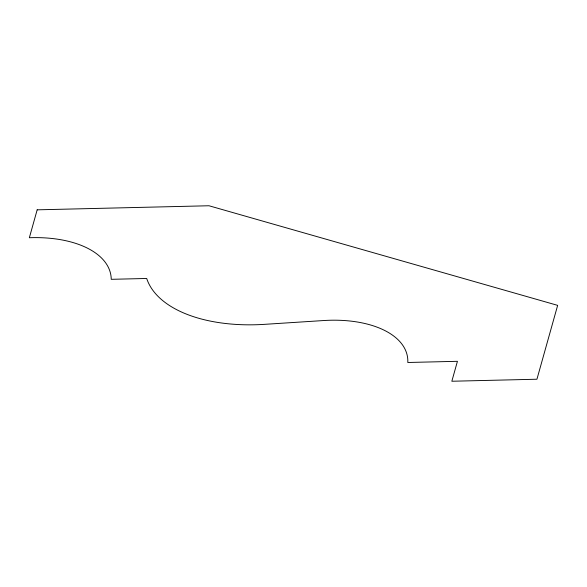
<?xml version="1.0" encoding="UTF-8"?>
<svg xmlns="http://www.w3.org/2000/svg" width="587" height="587" viewBox="0 0 587 587"><rect width="100%" height="100%" fill="white"/><g stroke="black" fill="none" stroke-linecap="round" stroke-linejoin="round"><path stroke-width="0.88" d="M37.172 209.83L29.35 237.735A94.999 50.9 -8.8 0 1 111.236 279.317L146.699 278.473A131.605 70.521 -8.8 0 0 264.51 324.347L323.686 320.539A92.504 49.565 -8.8 0 1 407.796 362.487L457.434 361.313L451.843 381.242L536.936 379.224L557.65 305.365L208.994 205.758L37.172 209.83"/></g></svg>
